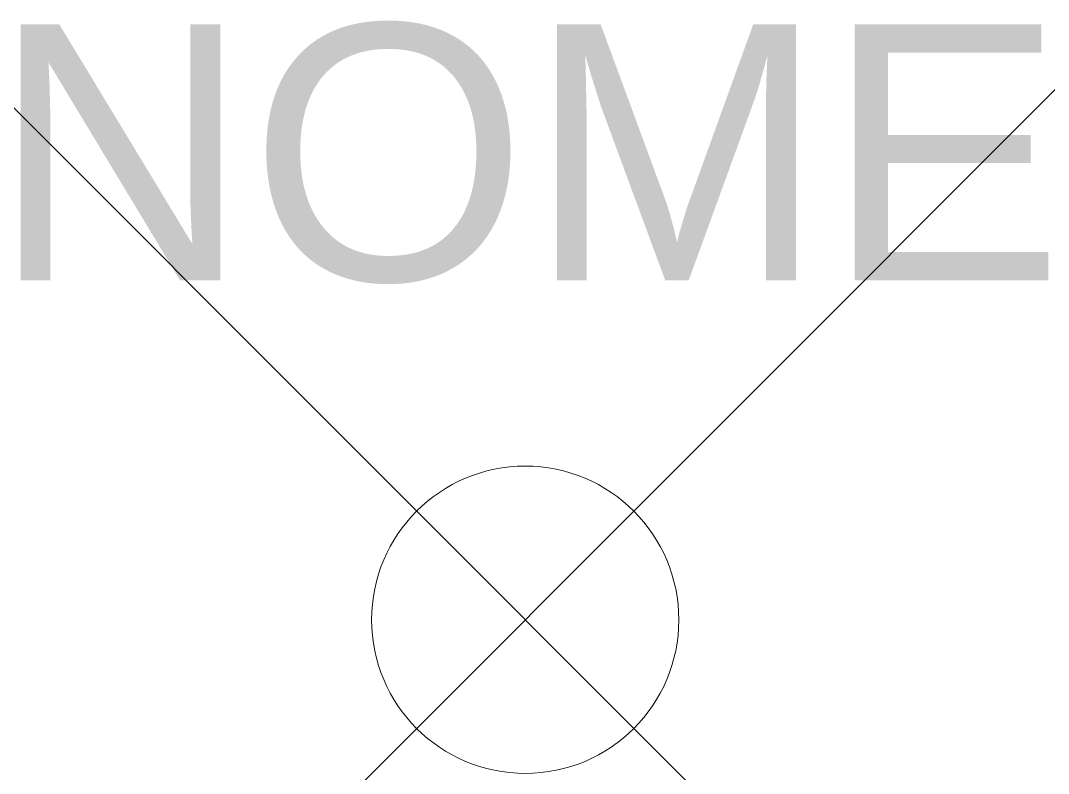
# Model space of a CAD drawing. Header units: metres. Extents: x -1.97 to 2.04, y -0.6 to 2.34.
import ezdxf
from ezdxf.enums import TextEntityAlignment as Align

# ---------------------------------------------------------------- set-up
doc = ezdxf.new("R2010")
doc.units = ezdxf.units.M
doc.header["$MEASUREMENT"] = 0
doc.header["$PDMODE"] = 35
doc.header["$PDSIZE"] = 10
doc.layers.add('BLOCOJ_NOME_VTX', color=7, linetype='Continuous', lineweight=0)
doc.styles.add('SIMBOLO_ATRIBUTOS', font='arial.ttf')

msp = doc.modelspace()

# ---------------------------------------------------------------- linework, layer by layer
at = {"layer": 'BLOCOJ_NOME_VTX'}
msp.add_circle((0, 0), 0.6, dxfattribs=at)
msp.add_point((0, 0), dxfattribs=at)

# ---------------------------------------------------------------- texts
at = {"layer": 'BLOCOJ_NOME_VTX', "style": 'SIMBOLO_ATRIBUTOS'}
msp.add_attdef('NOME', text='', height=1, dxfattribs=at).set_placement((0.0089, 1.3249), align=Align.CENTER)

doc.saveas('drawing.dxf')
